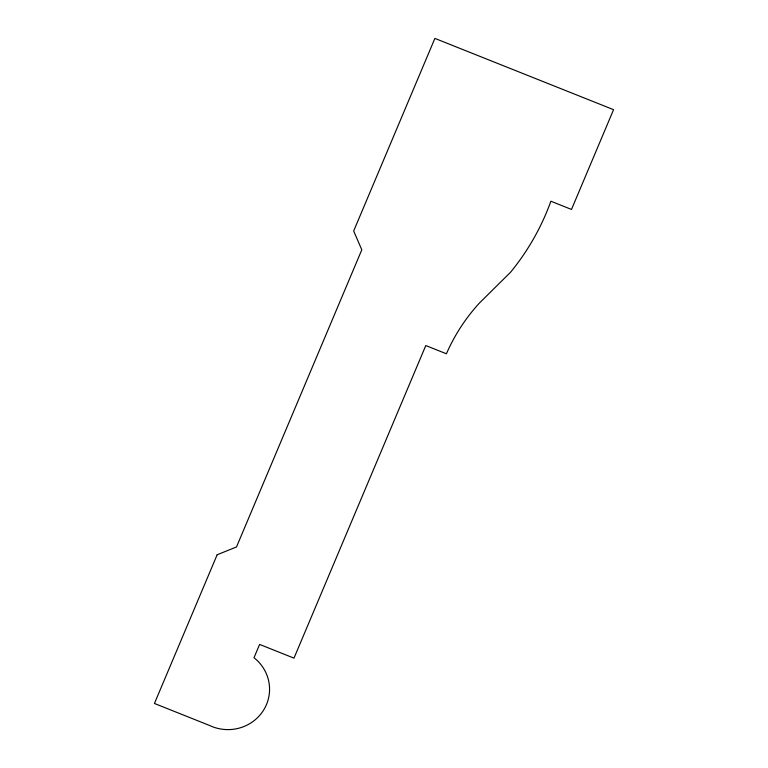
<?xml version="1.0" encoding="UTF-8"?>
<svg xmlns="http://www.w3.org/2000/svg" width="768" height="768" viewBox="0 0 768 768"><rect width="100%" height="100%" fill="white"/><g stroke="black" fill="none" stroke-linecap="round" stroke-linejoin="round"><path stroke-width="1.15" d="M217.142 554.774L154.435 703.469L209.414 725.405A41.75 40.454 3.2 0 0 263.03 711.014A41.75 40.454 3.2 0 0 254.006 657.734L259.613 644.429L293.981 658.138L425.789 345.552L446.41 353.779A191.808 185.866 3.2 0 1 479.309 303.158L510.653 272.131A252.086 244.272 3.2 0 0 550.877 201.216L571.498 209.443L613.565 109.68L434.89 38.4L353.664 231.014L361.805 249.802L236.496 546.96L217.142 554.774"/></g></svg>
